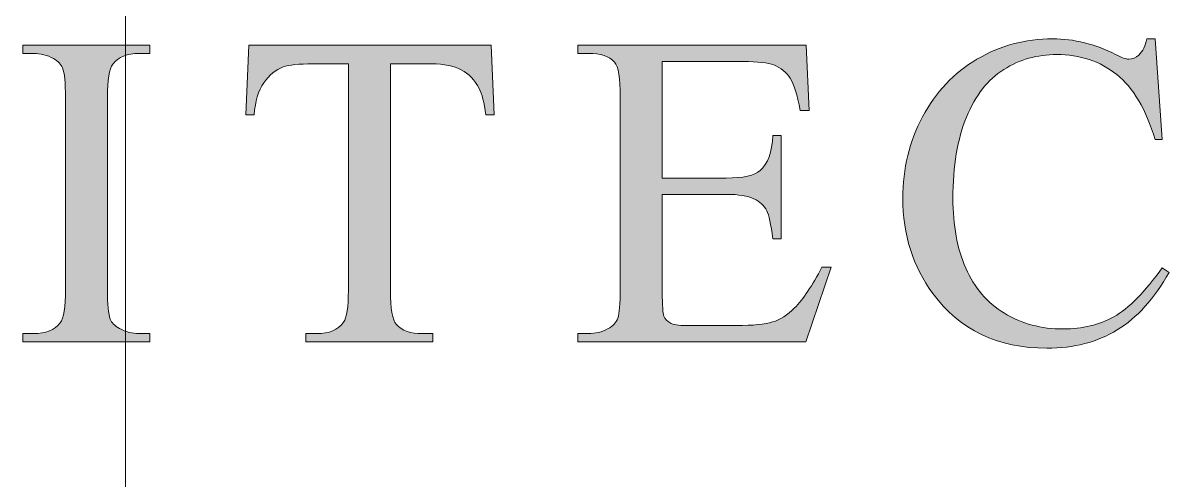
# Model space of a CAD drawing. Header units: inches. Extents: x -9.4 to 19.3, y -1.6 to 20.4.
# Drawn here: x 10.953 to 11.478, y 1.254 to 1.463 of the extents above; entities that cross this region are included whole.
import ezdxf

# ---------------------------------------------------------------- set-up
doc = ezdxf.new("R2010")
doc.units = ezdxf.units.IN
doc.header["$MEASUREMENT"] = 0
doc.linetypes.add('DASHEDX2', pattern=[1.5, 1, -0.5])
doc.layers.add('G-Anno-Nplt', color=5, linetype='Continuous', lineweight=0, plot=False)
doc.layers.add('G-Anno-RAMSA', color=5, linetype='Continuous', lineweight=0)

# ---------------------------------------------------------------- blocks, each defined once
blk = doc.blocks.new('*U22')
h = blk.add_hatch(color=0)
edge = h.paths.add_edge_path()
edge.add_spline(control_points=[(1.60186, 0.18486), (1.60186, 0.18486), (1.60684, 0.18486), (1.60684, 0.18486)], knot_values=[24, 24, 24, 24, 25, 25, 25, 25], degree=3, periodic=0)
edge.add_spline(control_points=[(1.60684, 0.18486), (1.60684, 0.18486), (1.6111, 0.12336), (1.6111, 0.12336)], knot_values=[0, 0, 0, 0, 1, 1, 1, 1], degree=3, periodic=0)
edge.add_spline(control_points=[(1.6111, 0.12336), (1.6111, 0.12336), (1.60684, 0.12336), (1.60684, 0.12336)], knot_values=[1, 1, 1, 1, 2, 2, 2, 2], degree=3, periodic=0)
edge.add_spline(control_points=[(1.60684, 0.12336), (1.60136, 0.14176), (1.59354, 0.15502), (1.58339, 0.16312)], knot_values=[2, 2, 2, 2, 3, 3, 3, 3], degree=3, periodic=0)
edge.add_spline(control_points=[(1.58339, 0.16312), (1.57323, 0.17121), (1.56103, 0.17526), (1.54681, 0.17526), (1.53489, 0.17526), (1.52411, 0.17221), (1.51449, 0.16614)], knot_values=[3, 3, 3, 3, 4, 4, 4, 5, 5, 5, 5], degree=3, periodic=0)
edge.add_spline(control_points=[(1.51449, 0.16614), (1.50485, 0.16006), (1.49728, 0.15037), (1.49176, 0.13706), (1.48624, 0.12375), (1.48348, 0.1072), (1.48348, 0.08741), (1.48348, 0.07108), (1.48609, 0.05693), (1.49131, 0.04495), (1.49653, 0.03298), (1.50439, 0.02379), (1.51489, 0.0174), (1.52538, 0.01101), (1.53735, 0.00782), (1.55081, 0.00782), (1.5625, 0.00782), (1.57281, 0.01032), (1.58175, 0.01533)], knot_values=[5, 5, 5, 5, 6, 6, 6, 7, 7, 7, 8, 8, 8, 9, 9, 9, 10, 10, 10, 11, 11, 11, 11], degree=3, periodic=0)
edge.add_spline(control_points=[(1.58175, 0.01533), (1.59069, 0.02032), (1.60052, 0.03027), (1.61124, 0.04515)], knot_values=[11, 11, 11, 11, 12, 12, 12, 12], degree=3, periodic=0)
edge.add_spline(control_points=[(1.61124, 0.04515), (1.61124, 0.04515), (1.61537, 0.0423), (1.61537, 0.0423)], knot_values=[12, 12, 12, 12, 13, 13, 13, 13], degree=3, periodic=0)
edge.add_spline(control_points=[(1.61537, 0.0423), (1.60632, 0.02632), (1.59577, 0.01463), (1.5837, 0.00721)], knot_values=[13, 13, 13, 13, 14, 14, 14, 14], degree=3, periodic=0)
edge.add_spline(control_points=[(1.5837, 0.00721), (1.57164, -0.0002), (1.55731, -0.00391), (1.54073, -0.00391), (1.51083, -0.00391), (1.48768, 0.00718), (1.47127, 0.02937)], knot_values=[14, 14, 14, 14, 15, 15, 15, 16, 16, 16, 16], degree=3, periodic=0)
edge.add_spline(control_points=[(1.47127, 0.02937), (1.45903, 0.04588), (1.45291, 0.06531), (1.45291, 0.08767), (1.45291, 0.10569), (1.45692, 0.12224), (1.46497, 0.13733)], knot_values=[16, 16, 16, 16, 17, 17, 17, 18, 18, 18, 18], degree=3, periodic=0)
edge.add_spline(control_points=[(1.46497, 0.13733), (1.473, 0.15241), (1.48407, 0.16411), (1.49816, 0.17241), (1.51225, 0.18071), (1.52765, 0.18486), (1.54435, 0.18486), (1.55733, 0.18486), (1.57014, 0.18168), (1.58277, 0.17532)], knot_values=[18, 18, 18, 18, 19, 19, 19, 20, 20, 20, 21, 21, 21, 21], degree=3, periodic=0)
edge.add_spline(control_points=[(1.58277, 0.17532), (1.58648, 0.17338), (1.58914, 0.17241), (1.59073, 0.17241), (1.59311, 0.17241), (1.59519, 0.17325), (1.59695, 0.17493)], knot_values=[21, 21, 21, 21, 22, 22, 22, 23, 23, 23, 23], degree=3, periodic=0)
edge.add_spline(control_points=[(1.59695, 0.17493), (1.59925, 0.17731), (1.60089, 0.18062), (1.60186, 0.18486)], knot_values=[23, 23, 23, 23, 24, 24, 24, 24], degree=3, periodic=0)
h = blk.add_hatch(color=0)
edge = h.paths.add_edge_path()
edge.add_spline(control_points=[(0.98702, 0.00498), (0.98702, 0.00498), (0.99354, 0.00498), (0.99354, 0.00498)], knot_values=[21, 21, 21, 21, 22, 22, 22, 22], degree=3, periodic=0)
edge.add_spline(control_points=[(0.99354, 0.00498), (0.99354, 0.00498), (0.99354, 0), (0.99354, 0)], knot_values=[0, 0, 0, 0, 1, 1, 1, 1], degree=3, periodic=0)
edge.add_spline(control_points=[(0.99354, 0), (0.99354, 0), (0.91604, 0), (0.91604, 0)], knot_values=[1, 1, 1, 1, 2, 2, 2, 2], degree=3, periodic=0)
edge.add_spline(control_points=[(0.91604, 0), (0.91604, 0), (0.91604, 0.00498), (0.91604, 0.00498)], knot_values=[2, 2, 2, 2, 3, 3, 3, 3], degree=3, periodic=0)
edge.add_spline(control_points=[(0.91604, 0.00498), (0.91604, 0.00498), (0.92246, 0.00498), (0.92246, 0.00498)], knot_values=[3, 3, 3, 3, 4, 4, 4, 4], degree=3, periodic=0)
edge.add_spline(control_points=[(0.92246, 0.00498), (0.92995, 0.00498), (0.93539, 0.00715), (0.93878, 0.0115)], knot_values=[4, 4, 4, 4, 5, 5, 5, 5], degree=3, periodic=0)
edge.add_spline(control_points=[(0.93878, 0.0115), (0.94092, 0.01434), (0.94199, 0.02117), (0.94199, 0.03199)], knot_values=[5, 5, 5, 5, 6, 6, 6, 6], degree=3, periodic=0)
edge.add_spline(control_points=[(0.94199, 0.03199), (0.94199, 0.03199), (0.94199, 0.14895), (0.94199, 0.14895)], knot_values=[6, 6, 6, 6, 7, 7, 7, 7], degree=3, periodic=0)
edge.add_spline(control_points=[(0.94199, 0.14895), (0.94199, 0.15809), (0.94141, 0.16412), (0.94026, 0.16705)], knot_values=[7, 7, 7, 7, 8, 8, 8, 8], degree=3, periodic=0)
edge.add_spline(control_points=[(0.94026, 0.16705), (0.93936, 0.16927), (0.93753, 0.17118), (0.93477, 0.17277)], knot_values=[8, 8, 8, 8, 9, 9, 9, 9], degree=3, periodic=0)
edge.add_spline(control_points=[(0.93477, 0.17277), (0.93085, 0.1749), (0.92674, 0.17597), (0.92246, 0.17597)], knot_values=[9, 9, 9, 9, 10, 10, 10, 10], degree=3, periodic=0)
edge.add_spline(control_points=[(0.92246, 0.17597), (0.92246, 0.17597), (0.91604, 0.17597), (0.91604, 0.17597)], knot_values=[10, 10, 10, 10, 11, 11, 11, 11], degree=3, periodic=0)
edge.add_spline(control_points=[(0.91604, 0.17597), (0.91604, 0.17597), (0.91604, 0.18095), (0.91604, 0.18095)], knot_values=[11, 11, 11, 11, 12, 12, 12, 12], degree=3, periodic=0)
edge.add_spline(control_points=[(0.91604, 0.18095), (0.91604, 0.18095), (0.99354, 0.18095), (0.99354, 0.18095)], knot_values=[12, 12, 12, 12, 13, 13, 13, 13], degree=3, periodic=0)
edge.add_spline(control_points=[(0.99354, 0.18095), (0.99354, 0.18095), (0.99354, 0.17597), (0.99354, 0.17597)], knot_values=[13, 13, 13, 13, 14, 14, 14, 14], degree=3, periodic=0)
edge.add_spline(control_points=[(0.99354, 0.17597), (0.99354, 0.17597), (0.98702, 0.17597), (0.98702, 0.17597)], knot_values=[14, 14, 14, 14, 15, 15, 15, 15], degree=3, periodic=0)
edge.add_spline(control_points=[(0.98702, 0.17597), (0.97965, 0.17597), (0.97428, 0.17379), (0.97092, 0.16945)], knot_values=[15, 15, 15, 15, 16, 16, 16, 16], degree=3, periodic=0)
edge.add_spline(control_points=[(0.97092, 0.16945), (0.96869, 0.1666), (0.96759, 0.15977), (0.96759, 0.14895)], knot_values=[16, 16, 16, 16, 17, 17, 17, 17], degree=3, periodic=0)
edge.add_spline(control_points=[(0.96759, 0.14895), (0.96759, 0.14895), (0.96759, 0.03199), (0.96759, 0.03199)], knot_values=[17, 17, 17, 17, 18, 18, 18, 18], degree=3, periodic=0)
edge.add_spline(control_points=[(0.96759, 0.03199), (0.96759, 0.02285), (0.96816, 0.01682), (0.96932, 0.01389)], knot_values=[18, 18, 18, 18, 19, 19, 19, 19], degree=3, periodic=0)
edge.add_spline(control_points=[(0.96932, 0.01389), (0.97021, 0.01167), (0.97207, 0.00976), (0.97491, 0.00817)], knot_values=[19, 19, 19, 19, 20, 20, 20, 20], degree=3, periodic=0)
edge.add_spline(control_points=[(0.97491, 0.00817), (0.97872, 0.00604), (0.98276, 0.00498), (0.98702, 0.00498)], knot_values=[20, 20, 20, 20, 21, 21, 21, 21], degree=3, periodic=0)
h = blk.add_hatch(color=0)
edge = h.paths.add_edge_path()
edge.add_spline(control_points=[(1.05384, 0.18095), (1.05384, 0.18095), (1.20173, 0.18095), (1.20173, 0.18095)], knot_values=[23, 23, 23, 23, 24, 24, 24, 24], degree=3, periodic=0)
edge.add_spline(control_points=[(1.20173, 0.18095), (1.20173, 0.18095), (1.2035, 0.13851), (1.2035, 0.13851)], knot_values=[0, 0, 0, 0, 1, 1, 1, 1], degree=3, periodic=0)
edge.add_spline(control_points=[(1.2035, 0.13851), (1.2035, 0.13851), (1.19844, 0.13851), (1.19844, 0.13851)], knot_values=[1, 1, 1, 1, 2, 2, 2, 2], degree=3, periodic=0)
edge.add_spline(control_points=[(1.19844, 0.13851), (1.19746, 0.14597), (1.19614, 0.15131), (1.19446, 0.15451)], knot_values=[2, 2, 2, 2, 3, 3, 3, 3], degree=3, periodic=0)
edge.add_spline(control_points=[(1.19446, 0.15451), (1.19172, 0.15966), (1.18807, 0.16346), (1.18352, 0.1659), (1.17896, 0.16835), (1.17297, 0.16957), (1.16555, 0.16957)], knot_values=[3, 3, 3, 3, 4, 4, 4, 5, 5, 5, 5], degree=3, periodic=0)
edge.add_spline(control_points=[(1.16555, 0.16957), (1.16555, 0.16957), (1.14023, 0.16957), (1.14023, 0.16957)], knot_values=[5, 5, 5, 5, 6, 6, 6, 6], degree=3, periodic=0)
edge.add_spline(control_points=[(1.14023, 0.16957), (1.14023, 0.16957), (1.14023, 0.03128), (1.14023, 0.03128)], knot_values=[6, 6, 6, 6, 7, 7, 7, 7], degree=3, periodic=0)
edge.add_spline(control_points=[(1.14023, 0.03128), (1.14023, 0.02021), (1.14145, 0.0133), (1.14389, 0.01056)], knot_values=[7, 7, 7, 7, 8, 8, 8, 8], degree=3, periodic=0)
edge.add_spline(control_points=[(1.14389, 0.01056), (1.14733, 0.00684), (1.15263, 0.00498), (1.15979, 0.00498)], knot_values=[8, 8, 8, 8, 9, 9, 9, 9], degree=3, periodic=0)
edge.add_spline(control_points=[(1.15979, 0.00498), (1.15979, 0.00498), (1.16618, 0.00498), (1.16618, 0.00498)], knot_values=[9, 9, 9, 9, 10, 10, 10, 10], degree=3, periodic=0)
edge.add_spline(control_points=[(1.16618, 0.00498), (1.16618, 0.00498), (1.16618, 0), (1.16618, 0)], knot_values=[10, 10, 10, 10, 11, 11, 11, 11], degree=3, periodic=0)
edge.add_spline(control_points=[(1.16618, 0), (1.16618, 0), (1.08868, 0), (1.08868, 0)], knot_values=[11, 11, 11, 11, 12, 12, 12, 12], degree=3, periodic=0)
edge.add_spline(control_points=[(1.08868, 0), (1.08868, 0), (1.08868, 0.00498), (1.08868, 0.00498)], knot_values=[12, 12, 12, 12, 13, 13, 13, 13], degree=3, periodic=0)
edge.add_spline(control_points=[(1.08868, 0.00498), (1.08868, 0.00498), (1.09517, 0.00498), (1.09517, 0.00498)], knot_values=[13, 13, 13, 13, 14, 14, 14, 14], degree=3, periodic=0)
edge.add_spline(control_points=[(1.09517, 0.00498), (1.10292, 0.00498), (1.10841, 0.00728), (1.11166, 0.01189)], knot_values=[14, 14, 14, 14, 15, 15, 15, 15], degree=3, periodic=0)
edge.add_spline(control_points=[(1.11166, 0.01189), (1.11364, 0.01472), (1.11463, 0.02119), (1.11463, 0.03128)], knot_values=[15, 15, 15, 15, 16, 16, 16, 16], degree=3, periodic=0)
edge.add_spline(control_points=[(1.11463, 0.03128), (1.11463, 0.03128), (1.11463, 0.16957), (1.11463, 0.16957)], knot_values=[16, 16, 16, 16, 17, 17, 17, 17], degree=3, periodic=0)
edge.add_spline(control_points=[(1.11463, 0.16957), (1.11463, 0.16957), (1.09288, 0.16957), (1.09288, 0.16957)], knot_values=[17, 17, 17, 17, 18, 18, 18, 18], degree=3, periodic=0)
edge.add_spline(control_points=[(1.09288, 0.16957), (1.08443, 0.16957), (1.07842, 0.16895), (1.07487, 0.1677)], knot_values=[18, 18, 18, 18, 19, 19, 19, 19], degree=3, periodic=0)
edge.add_spline(control_points=[(1.07487, 0.1677), (1.07025, 0.16601), (1.06629, 0.16277), (1.063, 0.15797)], knot_values=[19, 19, 19, 19, 20, 20, 20, 20], degree=3, periodic=0)
edge.add_spline(control_points=[(1.063, 0.15797), (1.05971, 0.15317), (1.05775, 0.14669), (1.05713, 0.13851)], knot_values=[20, 20, 20, 20, 21, 21, 21, 21], degree=3, periodic=0)
edge.add_spline(control_points=[(1.05713, 0.13851), (1.05713, 0.13851), (1.05206, 0.13851), (1.05206, 0.13851)], knot_values=[21, 21, 21, 21, 22, 22, 22, 22], degree=3, periodic=0)
edge.add_spline(control_points=[(1.05206, 0.13851), (1.05206, 0.13851), (1.05384, 0.18095), (1.05384, 0.18095)], knot_values=[22, 22, 22, 22, 23, 23, 23, 23], degree=3, periodic=0)
h = blk.add_hatch(color=0)
edge = h.paths.add_edge_path()
edge.add_spline(control_points=[(1.35548, 0.17099), (1.35548, 0.17099), (1.30612, 0.17099), (1.30612, 0.17099)], knot_values=[38, 38, 38, 38, 39, 39, 39, 39], degree=3, periodic=0)
edge.add_spline(control_points=[(1.30612, 0.17099), (1.30612, 0.17099), (1.30612, 0.09989), (1.30612, 0.09989)], knot_values=[0, 0, 0, 0, 1, 1, 1, 1], degree=3, periodic=0)
edge.add_spline(control_points=[(1.30612, 0.09989), (1.30612, 0.09989), (1.34522, 0.09989), (1.34522, 0.09989)], knot_values=[1, 1, 1, 1, 2, 2, 2, 2], degree=3, periodic=0)
edge.add_spline(control_points=[(1.34522, 0.09989), (1.35554, 0.09989), (1.36244, 0.10143), (1.36592, 0.1045)], knot_values=[2, 2, 2, 2, 3, 3, 3, 3], degree=3, periodic=0)
edge.add_spline(control_points=[(1.36592, 0.1045), (1.37055, 0.10854), (1.37313, 0.11566), (1.37366, 0.12584)], knot_values=[3, 3, 3, 3, 4, 4, 4, 4], degree=3, periodic=0)
edge.add_spline(control_points=[(1.37366, 0.12584), (1.37366, 0.12584), (1.37864, 0.12584), (1.37864, 0.12584)], knot_values=[4, 4, 4, 4, 5, 5, 5, 5], degree=3, periodic=0)
edge.add_spline(control_points=[(1.37864, 0.12584), (1.37864, 0.12584), (1.37864, 0.06292), (1.37864, 0.06292)], knot_values=[5, 5, 5, 5, 6, 6, 6, 6], degree=3, periodic=0)
edge.add_spline(control_points=[(1.37864, 0.06292), (1.37864, 0.06292), (1.37366, 0.06292), (1.37366, 0.06292)], knot_values=[6, 6, 6, 6, 7, 7, 7, 7], degree=3, periodic=0)
edge.add_spline(control_points=[(1.37366, 0.06292), (1.37241, 0.07175), (1.37117, 0.07741), (1.36992, 0.07991)], knot_values=[7, 7, 7, 7, 8, 8, 8, 8], degree=3, periodic=0)
edge.add_spline(control_points=[(1.36992, 0.07991), (1.36832, 0.08303), (1.36569, 0.08548), (1.36204, 0.08726), (1.35839, 0.08905), (1.35279, 0.08994), (1.34522, 0.08994)], knot_values=[8, 8, 8, 8, 9, 9, 9, 10, 10, 10, 10], degree=3, periodic=0)
edge.add_spline(control_points=[(1.34522, 0.08994), (1.34522, 0.08994), (1.30612, 0.08994), (1.30612, 0.08994)], knot_values=[10, 10, 10, 10, 11, 11, 11, 11], degree=3, periodic=0)
edge.add_spline(control_points=[(1.30612, 0.08994), (1.30612, 0.08994), (1.30612, 0.03025), (1.30612, 0.03025)], knot_values=[11, 11, 11, 11, 12, 12, 12, 12], degree=3, periodic=0)
edge.add_spline(control_points=[(1.30612, 0.03025), (1.30612, 0.02223), (1.30647, 0.01736), (1.30717, 0.01562), (1.30788, 0.01389), (1.30911, 0.01251), (1.31088, 0.01149), (1.31264, 0.01046), (1.316, 0.00995), (1.32094, 0.00995)], knot_values=[12, 12, 12, 12, 13, 13, 13, 14, 14, 14, 15, 15, 15, 15], degree=3, periodic=0)
edge.add_spline(control_points=[(1.32094, 0.00995), (1.32094, 0.00995), (1.35138, 0.00995), (1.35138, 0.00995)], knot_values=[15, 15, 15, 15, 16, 16, 16, 16], degree=3, periodic=0)
edge.add_spline(control_points=[(1.35138, 0.00995), (1.36152, 0.00995), (1.36889, 0.01066), (1.37348, 0.01209)], knot_values=[16, 16, 16, 16, 17, 17, 17, 17], degree=3, periodic=0)
edge.add_spline(control_points=[(1.37348, 0.01209), (1.37807, 0.01351), (1.38248, 0.01632), (1.38671, 0.02051)], knot_values=[17, 17, 17, 17, 18, 18, 18, 18], degree=3, periodic=0)
edge.add_spline(control_points=[(1.38671, 0.02051), (1.39218, 0.02603), (1.39778, 0.03436), (1.40352, 0.0455)], knot_values=[18, 18, 18, 18, 19, 19, 19, 19], degree=3, periodic=0)
edge.add_spline(control_points=[(1.40352, 0.0455), (1.40352, 0.0455), (1.40921, 0.0455), (1.40921, 0.0455)], knot_values=[19, 19, 19, 19, 20, 20, 20, 20], degree=3, periodic=0)
edge.add_spline(control_points=[(1.40921, 0.0455), (1.40921, 0.0455), (1.39367, 0), (1.39367, 0)], knot_values=[20, 20, 20, 20, 21, 21, 21, 21], degree=3, periodic=0)
edge.add_spline(control_points=[(1.39367, 0), (1.39367, 0), (1.25457, 0), (1.25457, 0)], knot_values=[21, 21, 21, 21, 22, 22, 22, 22], degree=3, periodic=0)
edge.add_spline(control_points=[(1.25457, 0), (1.25457, 0), (1.25457, 0.00498), (1.25457, 0.00498)], knot_values=[22, 22, 22, 22, 23, 23, 23, 23], degree=3, periodic=0)
edge.add_spline(control_points=[(1.25457, 0.00498), (1.25457, 0.00498), (1.26099, 0.00498), (1.26099, 0.00498)], knot_values=[23, 23, 23, 23, 24, 24, 24, 24], degree=3, periodic=0)
edge.add_spline(control_points=[(1.26099, 0.00498), (1.26527, 0.00498), (1.26933, 0.006), (1.27316, 0.00805)], knot_values=[24, 24, 24, 24, 25, 25, 25, 25], degree=3, periodic=0)
edge.add_spline(control_points=[(1.27316, 0.00805), (1.27602, 0.00948), (1.27796, 0.01161), (1.27898, 0.01447)], knot_values=[25, 25, 25, 25, 26, 26, 26, 26], degree=3, periodic=0)
edge.add_spline(control_points=[(1.27898, 0.01447), (1.28001, 0.01732), (1.28052, 0.02316), (1.28052, 0.03199)], knot_values=[26, 26, 26, 26, 27, 27, 27, 27], degree=3, periodic=0)
edge.add_spline(control_points=[(1.28052, 0.03199), (1.28052, 0.03199), (1.28052, 0.14931), (1.28052, 0.14931)], knot_values=[27, 27, 27, 27, 28, 28, 28, 28], degree=3, periodic=0)
edge.add_spline(control_points=[(1.28052, 0.14931), (1.28052, 0.16083), (1.27936, 0.16793), (1.27705, 0.17061)], knot_values=[28, 28, 28, 28, 29, 29, 29, 29], degree=3, periodic=0)
edge.add_spline(control_points=[(1.27705, 0.17061), (1.27383, 0.17418), (1.26848, 0.17597), (1.26099, 0.17597)], knot_values=[29, 29, 29, 29, 30, 30, 30, 30], degree=3, periodic=0)
edge.add_spline(control_points=[(1.26099, 0.17597), (1.26099, 0.17597), (1.25457, 0.17597), (1.25457, 0.17597)], knot_values=[30, 30, 30, 30, 31, 31, 31, 31], degree=3, periodic=0)
edge.add_spline(control_points=[(1.25457, 0.17597), (1.25457, 0.17597), (1.25457, 0.18095), (1.25457, 0.18095)], knot_values=[31, 31, 31, 31, 32, 32, 32, 32], degree=3, periodic=0)
edge.add_spline(control_points=[(1.25457, 0.18095), (1.25457, 0.18095), (1.39392, 0.18095), (1.39392, 0.18095)], knot_values=[32, 32, 32, 32, 33, 33, 33, 33], degree=3, periodic=0)
edge.add_spline(control_points=[(1.39392, 0.18095), (1.39392, 0.18095), (1.3957, 0.14113), (1.3957, 0.14113)], knot_values=[33, 33, 33, 33, 34, 34, 34, 34], degree=3, periodic=0)
edge.add_spline(control_points=[(1.3957, 0.14113), (1.3957, 0.14113), (1.39037, 0.14113), (1.39037, 0.14113)], knot_values=[34, 34, 34, 34, 35, 35, 35, 35], degree=3, periodic=0)
edge.add_spline(control_points=[(1.39037, 0.14113), (1.38851, 0.15068), (1.38645, 0.15724), (1.3842, 0.16082)], knot_values=[35, 35, 35, 35, 36, 36, 36, 36], degree=3, periodic=0)
edge.add_spline(control_points=[(1.3842, 0.16082), (1.38194, 0.16438), (1.3786, 0.1671), (1.37418, 0.16898)], knot_values=[36, 36, 36, 36, 37, 37, 37, 37], degree=3, periodic=0)
edge.add_spline(control_points=[(1.37418, 0.16898), (1.37064, 0.17032), (1.36441, 0.17099), (1.35548, 0.17099)], knot_values=[37, 37, 37, 37, 38, 38, 38, 38], degree=3, periodic=0)
at = {"color": 0}
for points, knots in [([(1.46497, 0.13733), (1.473, 0.15241), (1.48407, 0.16411), (1.49816, 0.17241), (1.51225, 0.18071), (1.52765, 0.18486), (1.54435, 0.18486), (1.55733, 0.18486), (1.57014, 0.18168), (1.58277, 0.17532)], [18, 18, 18, 18, 19, 19, 19, 20, 20, 20, 21, 21, 21, 21]), ([(1.58339, 0.16312), (1.57323, 0.17121), (1.56103, 0.17526), (1.54681, 0.17526), (1.53489, 0.17526), (1.52411, 0.17221), (1.51449, 0.16614)], [3, 3, 3, 3, 4, 4, 4, 5, 5, 5, 5]), ([(1.58277, 0.17532), (1.58648, 0.17338), (1.58914, 0.17241), (1.59073, 0.17241), (1.59311, 0.17241), (1.59519, 0.17325), (1.59695, 0.17493)], [21, 21, 21, 21, 22, 22, 22, 23, 23, 23, 23]), ([(1.19446, 0.15451), (1.19172, 0.15966), (1.18807, 0.16346), (1.18352, 0.1659), (1.17896, 0.16835), (1.17297, 0.16957), (1.16555, 0.16957)], [3, 3, 3, 3, 4, 4, 4, 5, 5, 5, 5]), ([(1.51449, 0.16614), (1.50485, 0.16006), (1.49728, 0.15037), (1.49176, 0.13706), (1.48624, 0.12375), (1.48348, 0.1072), (1.48348, 0.08741), (1.48348, 0.07108), (1.48609, 0.05693), (1.49131, 0.04495), (1.49653, 0.03298), (1.50439, 0.02379), (1.51489, 0.0174), (1.52538, 0.01101), (1.53735, 0.00782), (1.55081, 0.00782), (1.5625, 0.00782), (1.57281, 0.01032), (1.58175, 0.01533)], [5, 5, 5, 5, 6, 6, 6, 7, 7, 7, 8, 8, 8, 9, 9, 9, 10, 10, 10, 11, 11, 11, 11]), ([(1.47127, 0.02937), (1.45903, 0.04588), (1.45291, 0.06531), (1.45291, 0.08767), (1.45291, 0.10569), (1.45692, 0.12224), (1.46497, 0.13733)], [16, 16, 16, 16, 17, 17, 17, 18, 18, 18, 18]), ([(1.36992, 0.07991), (1.36832, 0.08303), (1.36569, 0.08548), (1.36204, 0.08726), (1.35839, 0.08905), (1.35279, 0.08994), (1.34522, 0.08994)], [8, 8, 8, 8, 9, 9, 9, 10, 10, 10, 10]), ([(1.30612, 0.03025), (1.30612, 0.02223), (1.30647, 0.01736), (1.30717, 0.01562), (1.30788, 0.01389), (1.30911, 0.01251), (1.31088, 0.01149), (1.31264, 0.01046), (1.316, 0.00995), (1.32094, 0.00995)], [12, 12, 12, 12, 13, 13, 13, 14, 14, 14, 15, 15, 15, 15]), ([(1.5837, 0.00721), (1.57164, -0.0002), (1.55731, -0.00391), (1.54073, -0.00391), (1.51083, -0.00391), (1.48768, 0.00718), (1.47127, 0.02937)], [14, 14, 14, 14, 15, 15, 15, 16, 16, 16, 16])]:
    blk.add_open_spline(points, degree=3, knots=knots, dxfattribs=at)
for points in [[(1.59695, 0.17493), (1.59925, 0.17731), (1.60089, 0.18062), (1.60186, 0.18486)], [(1.60186, 0.18486), (1.60186, 0.18486), (1.60684, 0.18486), (1.60684, 0.18486)], [(1.60684, 0.18486), (1.60684, 0.18486), (1.6111, 0.12336), (1.6111, 0.12336)], [(0.91604, 0.17597), (0.91604, 0.17597), (0.91604, 0.18095), (0.91604, 0.18095)], [(0.91604, 0.18095), (0.91604, 0.18095), (0.99354, 0.18095), (0.99354, 0.18095)], [(0.92246, 0.17597), (0.92246, 0.17597), (0.91604, 0.17597), (0.91604, 0.17597)], [(0.93477, 0.17277), (0.93085, 0.1749), (0.92674, 0.17597), (0.92246, 0.17597)], [(0.98702, 0.17597), (0.97965, 0.17597), (0.97428, 0.17379), (0.97092, 0.16945)], [(0.99354, 0.17597), (0.99354, 0.17597), (0.98702, 0.17597), (0.98702, 0.17597)], [(0.99354, 0.18095), (0.99354, 0.18095), (0.99354, 0.17597), (0.99354, 0.17597)], [(1.05206, 0.13851), (1.05206, 0.13851), (1.05384, 0.18095), (1.05384, 0.18095)], [(1.05384, 0.18095), (1.05384, 0.18095), (1.20173, 0.18095), (1.20173, 0.18095)], [(1.20173, 0.18095), (1.20173, 0.18095), (1.2035, 0.13851), (1.2035, 0.13851)], [(1.25457, 0.17597), (1.25457, 0.17597), (1.25457, 0.18095), (1.25457, 0.18095)], [(1.25457, 0.18095), (1.25457, 0.18095), (1.39392, 0.18095), (1.39392, 0.18095)], [(1.26099, 0.17597), (1.26099, 0.17597), (1.25457, 0.17597), (1.25457, 0.17597)], [(1.27705, 0.17061), (1.27383, 0.17418), (1.26848, 0.17597), (1.26099, 0.17597)], [(1.39392, 0.18095), (1.39392, 0.18095), (1.3957, 0.14113), (1.3957, 0.14113)], [(0.94026, 0.16705), (0.93936, 0.16927), (0.93753, 0.17118), (0.93477, 0.17277)], [(0.97092, 0.16945), (0.96869, 0.1666), (0.96759, 0.15977), (0.96759, 0.14895)], [(1.09288, 0.16957), (1.08443, 0.16957), (1.07842, 0.16895), (1.07487, 0.1677)], [(1.11463, 0.16957), (1.11463, 0.16957), (1.09288, 0.16957), (1.09288, 0.16957)], [(1.11463, 0.03128), (1.11463, 0.03128), (1.11463, 0.16957), (1.11463, 0.16957)], [(1.16555, 0.16957), (1.16555, 0.16957), (1.14023, 0.16957), (1.14023, 0.16957)], [(1.14023, 0.16957), (1.14023, 0.16957), (1.14023, 0.03128), (1.14023, 0.03128)], [(1.28052, 0.14931), (1.28052, 0.16083), (1.27936, 0.16793), (1.27705, 0.17061)], [(1.30612, 0.17099), (1.30612, 0.17099), (1.30612, 0.09989), (1.30612, 0.09989)], [(1.35548, 0.17099), (1.35548, 0.17099), (1.30612, 0.17099), (1.30612, 0.17099)], [(1.37418, 0.16898), (1.37064, 0.17032), (1.36441, 0.17099), (1.35548, 0.17099)], [(1.3842, 0.16082), (1.38194, 0.16438), (1.3786, 0.1671), (1.37418, 0.16898)], [(0.94199, 0.14895), (0.94199, 0.15809), (0.94141, 0.16412), (0.94026, 0.16705)], [(1.07487, 0.1677), (1.07025, 0.16601), (1.06629, 0.16277), (1.063, 0.15797)], [(1.60684, 0.12336), (1.60136, 0.14176), (1.59354, 0.15502), (1.58339, 0.16312)], [(1.063, 0.15797), (1.05971, 0.15317), (1.05775, 0.14669), (1.05713, 0.13851)], [(1.19844, 0.13851), (1.19746, 0.14597), (1.19614, 0.15131), (1.19446, 0.15451)], [(1.39037, 0.14113), (1.38851, 0.15068), (1.38645, 0.15724), (1.3842, 0.16082)], [(0.94199, 0.03199), (0.94199, 0.03199), (0.94199, 0.14895), (0.94199, 0.14895)], [(0.96759, 0.14895), (0.96759, 0.14895), (0.96759, 0.03199), (0.96759, 0.03199)], [(1.28052, 0.03199), (1.28052, 0.03199), (1.28052, 0.14931), (1.28052, 0.14931)], [(1.3957, 0.14113), (1.3957, 0.14113), (1.39037, 0.14113), (1.39037, 0.14113)], [(1.05713, 0.13851), (1.05713, 0.13851), (1.05206, 0.13851), (1.05206, 0.13851)], [(1.2035, 0.13851), (1.2035, 0.13851), (1.19844, 0.13851), (1.19844, 0.13851)], [(1.36592, 0.1045), (1.37055, 0.10854), (1.37313, 0.11566), (1.37366, 0.12584)], [(1.37366, 0.12584), (1.37366, 0.12584), (1.37864, 0.12584), (1.37864, 0.12584)], [(1.37864, 0.12584), (1.37864, 0.12584), (1.37864, 0.06292), (1.37864, 0.06292)], [(1.6111, 0.12336), (1.6111, 0.12336), (1.60684, 0.12336), (1.60684, 0.12336)], [(1.30612, 0.09989), (1.30612, 0.09989), (1.34522, 0.09989), (1.34522, 0.09989)], [(1.34522, 0.09989), (1.35554, 0.09989), (1.36244, 0.10143), (1.36592, 0.1045)], [(1.34522, 0.08994), (1.34522, 0.08994), (1.30612, 0.08994), (1.30612, 0.08994)], [(1.30612, 0.08994), (1.30612, 0.08994), (1.30612, 0.03025), (1.30612, 0.03025)], [(1.37366, 0.06292), (1.37241, 0.07175), (1.37117, 0.07741), (1.36992, 0.07991)], [(1.37864, 0.06292), (1.37864, 0.06292), (1.37366, 0.06292), (1.37366, 0.06292)], [(1.38671, 0.02051), (1.39218, 0.02603), (1.39778, 0.03436), (1.40352, 0.0455)], [(1.40921, 0.0455), (1.40921, 0.0455), (1.39367, 0), (1.39367, 0)], [(1.40352, 0.0455), (1.40352, 0.0455), (1.40921, 0.0455), (1.40921, 0.0455)], [(1.58175, 0.01533), (1.59069, 0.02032), (1.60052, 0.03027), (1.61124, 0.04515)], [(1.61537, 0.0423), (1.60632, 0.02632), (1.59577, 0.01463), (1.5837, 0.00721)], [(1.61124, 0.04515), (1.61124, 0.04515), (1.61537, 0.0423), (1.61537, 0.0423)], [(0.93878, 0.0115), (0.94092, 0.01434), (0.94199, 0.02117), (0.94199, 0.03199)], [(0.96759, 0.03199), (0.96759, 0.02285), (0.96816, 0.01682), (0.96932, 0.01389)], [(1.11166, 0.01189), (1.11364, 0.01472), (1.11463, 0.02119), (1.11463, 0.03128)], [(1.14023, 0.03128), (1.14023, 0.02021), (1.14145, 0.0133), (1.14389, 0.01056)], [(1.27898, 0.01447), (1.28001, 0.01732), (1.28052, 0.02316), (1.28052, 0.03199)], [(1.27316, 0.00805), (1.27602, 0.00948), (1.27796, 0.01161), (1.27898, 0.01447)], [(1.37348, 0.01209), (1.37807, 0.01351), (1.38248, 0.01632), (1.38671, 0.02051)], [(0.92246, 0.00498), (0.92995, 0.00498), (0.93539, 0.00715), (0.93878, 0.0115)], [(0.96932, 0.01389), (0.97021, 0.01167), (0.97207, 0.00976), (0.97491, 0.00817)], [(0.97491, 0.00817), (0.97872, 0.00604), (0.98276, 0.00498), (0.98702, 0.00498)], [(1.09517, 0.00498), (1.10292, 0.00498), (1.10841, 0.00728), (1.11166, 0.01189)], [(1.14389, 0.01056), (1.14733, 0.00684), (1.15263, 0.00498), (1.15979, 0.00498)], [(1.26099, 0.00498), (1.26527, 0.00498), (1.26933, 0.006), (1.27316, 0.00805)], [(1.32094, 0.00995), (1.32094, 0.00995), (1.35138, 0.00995), (1.35138, 0.00995)], [(1.35138, 0.00995), (1.36152, 0.00995), (1.36889, 0.01066), (1.37348, 0.01209)], [(0.91604, 0), (0.91604, 0), (0.91604, 0.00498), (0.91604, 0.00498)], [(0.91604, 0.00498), (0.91604, 0.00498), (0.92246, 0.00498), (0.92246, 0.00498)], [(0.99354, 0), (0.99354, 0), (0.91604, 0), (0.91604, 0)], [(0.98702, 0.00498), (0.98702, 0.00498), (0.99354, 0.00498), (0.99354, 0.00498)], [(0.99354, 0.00498), (0.99354, 0.00498), (0.99354, 0), (0.99354, 0)], [(1.08868, 0), (1.08868, 0), (1.08868, 0.00498), (1.08868, 0.00498)], [(1.08868, 0.00498), (1.08868, 0.00498), (1.09517, 0.00498), (1.09517, 0.00498)], [(1.16618, 0), (1.16618, 0), (1.08868, 0), (1.08868, 0)], [(1.15979, 0.00498), (1.15979, 0.00498), (1.16618, 0.00498), (1.16618, 0.00498)], [(1.16618, 0.00498), (1.16618, 0.00498), (1.16618, 0), (1.16618, 0)], [(1.25457, 0), (1.25457, 0), (1.25457, 0.00498), (1.25457, 0.00498)], [(1.25457, 0.00498), (1.25457, 0.00498), (1.26099, 0.00498), (1.26099, 0.00498)], [(1.39367, 0), (1.39367, 0), (1.25457, 0), (1.25457, 0)]]:
    blk.add_open_spline(points, degree=3, dxfattribs=at)

msp = doc.modelspace()

# ---------------------------------------------------------------- linework, layer by layer
at = {"layer": 'G-Anno-Nplt'}
msp.add_line((11, 0), (11, 6), dxfattribs=at)

# ---------------------------------------------------------------- block references
at = {"layer": 'G-Anno-RAMSA', "linetype": 'DASHEDX2', "xscale": 0.75, "yscale": 0.75, "zscale": 0.75}
msp.add_blockref('*U22', (10.26607, 1.31701), dxfattribs=at)

doc.saveas('drawing.dxf')
